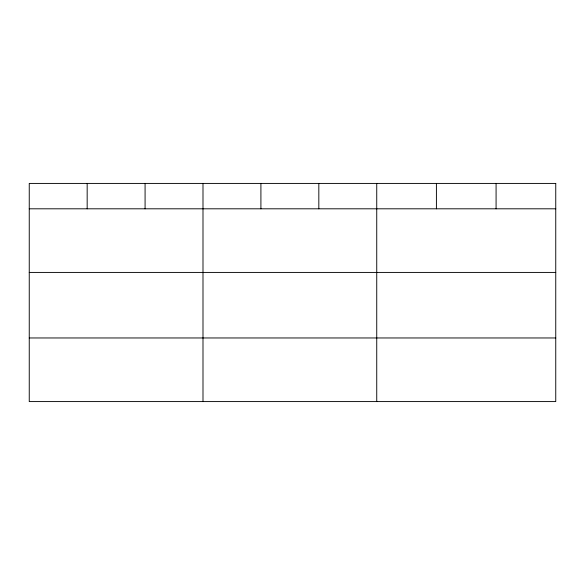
<?xml version="1.0" encoding="UTF-8"?>
<svg xmlns="http://www.w3.org/2000/svg" width="585" height="585" viewBox="0 0 585 585"><rect width="100%" height="100%" fill="white"/><g stroke="black" fill="none" stroke-linecap="round" stroke-linejoin="round"><path stroke-width="0.88" d="M29.25 208.808L555.75 208.808M29.25 272.42L555.75 272.42M29.25 337.962L555.75 337.962M496.08 183.419L496.08 208.808M436.41 183.419L436.41 208.808M376.74 183.419L376.74 401.581M318.825 183.419L318.825 208.808M260.91 183.419L260.91 208.808M202.995 183.419L202.995 401.581M145.08 183.419L145.08 208.808M87.165 183.419L87.165 208.808M555.75 183.419L29.25 183.419L29.25 401.581L555.75 401.581L555.75 183.419"/></g></svg>
